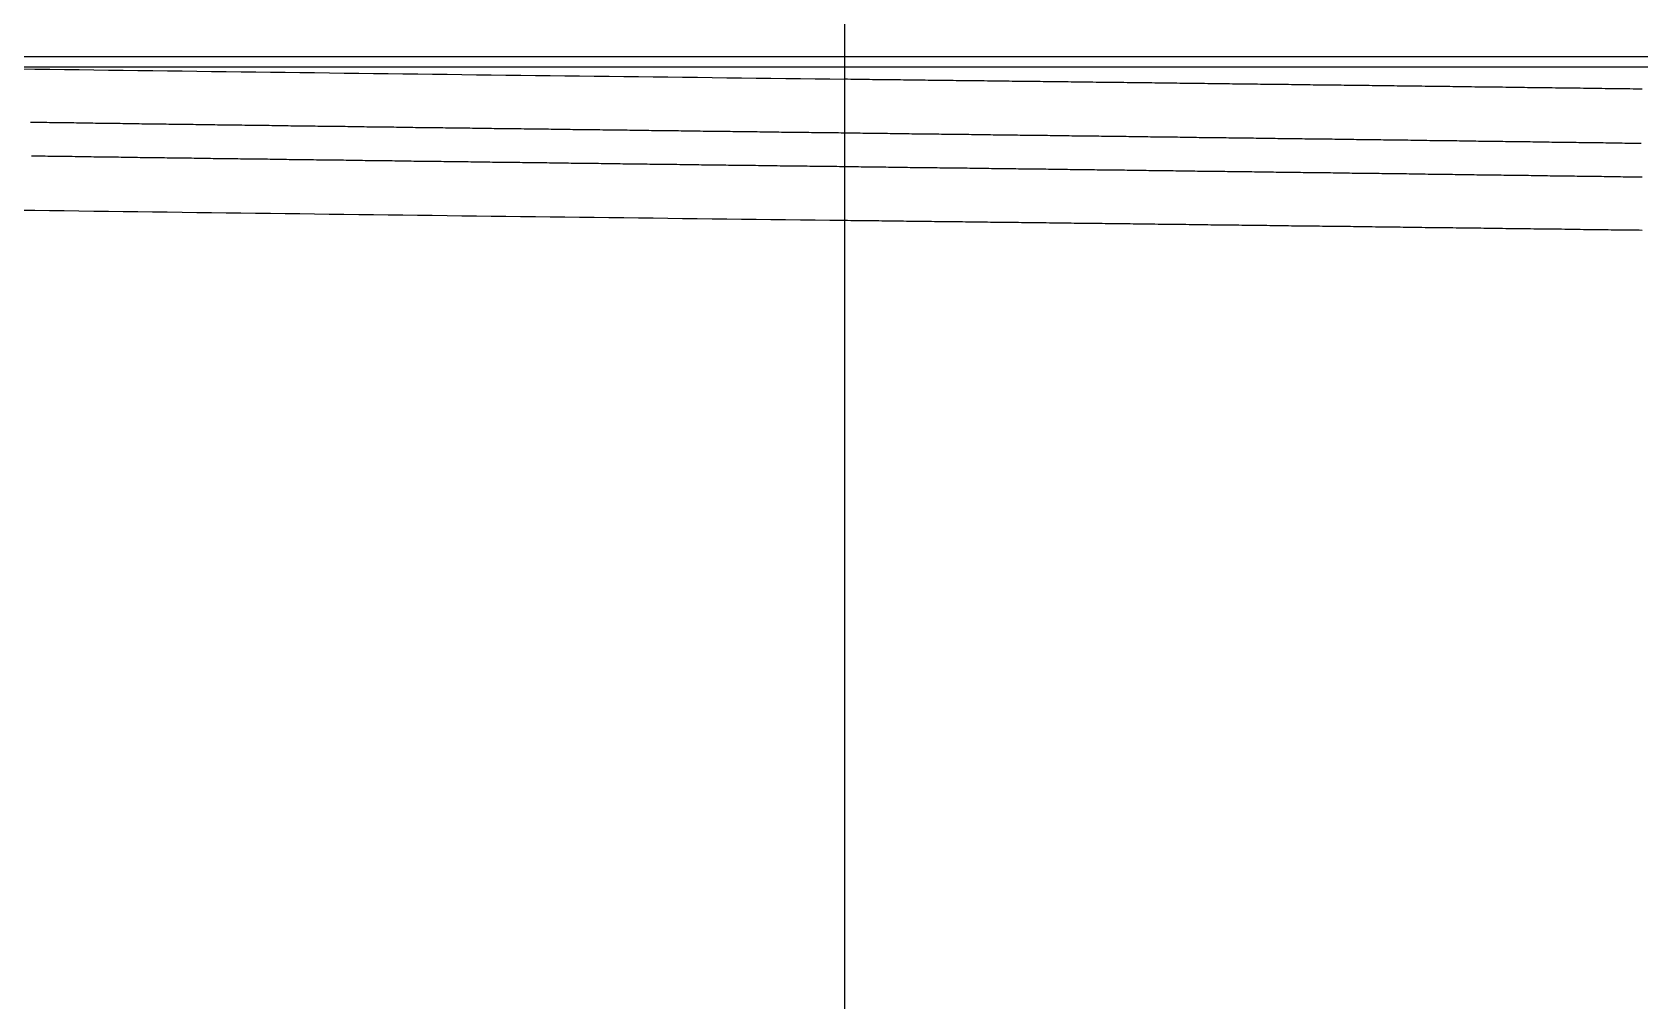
# Model space of a CAD drawing. Header units: millimetres. Extents: x 0 to 3800, y -67 to 2530.
# Drawn here: x 2333.95 to 2351.47, y 1504.93 to 1515.49 of the extents above; entities that cross this region are included whole.
import ezdxf
from ezdxf.lldxf.tags import DXFTag

# ---------------------------------------------------------------- set-up
doc = ezdxf.new("R2010")
doc.units = ezdxf.units.MM
doc.layers.add('내부선 및 부속', color=4, linetype='Continuous')
doc.layers.add('중심선', color=1, linetype='DASHED')
tags = doc.linetypes.add('DASHDOT', pattern=[70, 31, -13, 13, -13]).pattern_tags.tags
tags[10:11] = [DXFTag(74, 4), DXFTag(75, 0), DXFTag(340, '0'), DXFTag(46, 0.0), DXFTag(50, 0.0), DXFTag(44, 0.0), DXFTag(45, 0.0)]
tags[8:9] = [DXFTag(74, 4), DXFTag(75, 0), DXFTag(340, '0'), DXFTag(46, 0.0), DXFTag(50, 0.0), DXFTag(44, 0.0), DXFTag(45, 0.0)]
tags[6:7] = [DXFTag(74, 4), DXFTag(75, 0), DXFTag(340, '0'), DXFTag(46, 0.0), DXFTag(50, 0.0), DXFTag(44, 0.0), DXFTag(45, 0.0)]
tags[4:5] = [DXFTag(74, 4), DXFTag(75, 0), DXFTag(340, '0'), DXFTag(46, 0.0), DXFTag(50, 0.0), DXFTag(44, 0.0), DXFTag(45, 0.0)]
tags = doc.linetypes.add('DASHED', pattern=[25.72, 12.86, -12.86]).pattern_tags.tags
tags[6:7] = [DXFTag(74, 4), DXFTag(75, 0), DXFTag(340, '0'), DXFTag(46, 0.0), DXFTag(50, 0.0), DXFTag(44, 0.0), DXFTag(45, 0.0)]
tags[4:5] = [DXFTag(74, 4), DXFTag(75, 0), DXFTag(340, '0'), DXFTag(46, 0.0), DXFTag(50, 0.0), DXFTag(44, 0.0), DXFTag(45, 0.0)]

msp = doc.modelspace()

# ---------------------------------------------------------------- linework, layer by layer
at = {"layer": '내부선 및 부속', "linetype": 'Continuous'}
for p, q in [((2363.939, 1515.226), (2321.663, 1515.226)), ((2363.7, 1515.112), (2321.902, 1515.112))]:
    msp.add_line(p, q, dxfattribs=at)
at = {"layer": '내부선 및 부속', "linetype": 'Continuous', "flags": 128}
for points in [[(2342.801, 1514.983), (2342.835, 1514.983), (2342.869, 1514.982), (2342.903, 1514.982), (2342.936, 1514.981), (2342.97, 1514.981), (2343.004, 1514.981), (2343.038, 1514.98), (2343.072, 1514.98), (2343.105, 1514.979), (2343.139, 1514.979), (2343.173, 1514.979), (2343.207, 1514.978), (2343.241, 1514.978), (2343.275, 1514.977), (2343.308, 1514.977), (2343.342, 1514.977), (2343.376, 1514.976), (2343.41, 1514.976), (2343.444, 1514.975), (2343.478, 1514.975), (2343.511, 1514.975), (2343.545, 1514.974), (2343.579, 1514.974), (2343.613, 1514.973), (2343.647, 1514.973), (2343.68, 1514.973), (2343.714, 1514.972), (2343.748, 1514.972), (2343.782, 1514.971), (2343.816, 1514.971), (2343.85, 1514.97), (2343.883, 1514.97), (2343.917, 1514.97), (2343.951, 1514.969), (2343.985, 1514.969), (2344.019, 1514.968), (2344.052, 1514.968), (2344.086, 1514.968), (2344.12, 1514.967), (2344.154, 1514.967), (2344.188, 1514.966), (2344.222, 1514.966), (2344.255, 1514.966), (2344.289, 1514.965), (2344.323, 1514.965), (2344.357, 1514.964), (2344.391, 1514.964), (2344.425, 1514.964), (2344.458, 1514.963), (2344.492, 1514.963), (2344.526, 1514.962), (2344.56, 1514.962), (2344.594, 1514.962), (2344.627, 1514.961), (2344.661, 1514.961), (2344.695, 1514.96), (2344.729, 1514.96), (2344.763, 1514.96), (2344.797, 1514.959), (2344.83, 1514.959), (2344.864, 1514.958), (2344.898, 1514.958), (2344.932, 1514.958), (2344.966, 1514.957), (2344.999, 1514.957), (2345.033, 1514.956), (2345.067, 1514.956), (2345.101, 1514.956), (2345.135, 1514.955), (2345.169, 1514.955), (2345.202, 1514.954), (2345.236, 1514.954), (2345.27, 1514.953), (2345.304, 1514.953), (2345.338, 1514.953), (2345.372, 1514.952), (2345.405, 1514.952), (2345.439, 1514.951), (2345.473, 1514.951), (2345.507, 1514.951), (2345.541, 1514.95), (2345.574, 1514.95), (2345.608, 1514.949), (2345.642, 1514.949), (2345.676, 1514.949), (2345.71, 1514.948), (2345.744, 1514.948), (2345.777, 1514.947), (2345.811, 1514.947), (2345.845, 1514.947), (2345.879, 1514.946), (2345.913, 1514.946), (2345.947, 1514.945), (2345.98, 1514.945), (2346.014, 1514.945), (2346.048, 1514.944), (2346.082, 1514.944), (2346.116, 1514.943), (2346.149, 1514.943), (2346.183, 1514.942), (2346.183, 1514.942), (2346.217, 1514.942), (2346.251, 1514.942), (2346.285, 1514.941), (2346.319, 1514.941), (2346.352, 1514.94), (2346.386, 1514.94), (2346.42, 1514.94), (2346.454, 1514.939), (2346.488, 1514.939), (2346.521, 1514.938), (2346.555, 1514.938), (2346.589, 1514.938), (2346.623, 1514.937), (2346.657, 1514.937), (2346.691, 1514.936), (2346.724, 1514.936), (2346.758, 1514.935), (2346.792, 1514.935), (2346.826, 1514.935), (2346.86, 1514.934), (2346.894, 1514.934), (2346.927, 1514.933), (2346.961, 1514.933), (2346.995, 1514.933), (2347.029, 1514.932), (2347.063, 1514.932), (2347.096, 1514.931), (2347.13, 1514.931), (2347.164, 1514.931), (2347.198, 1514.93), (2347.232, 1514.93), (2347.266, 1514.929), (2347.299, 1514.929), (2347.333, 1514.928), (2347.367, 1514.928), (2347.401, 1514.928), (2347.435, 1514.927), (2347.468, 1514.927), (2347.502, 1514.926), (2347.536, 1514.926), (2347.57, 1514.926), (2347.604, 1514.925), (2347.638, 1514.925), (2347.671, 1514.924), (2347.705, 1514.924), (2347.739, 1514.923), (2347.773, 1514.923), (2347.807, 1514.923), (2347.841, 1514.922), (2347.874, 1514.922), (2347.908, 1514.921), (2347.942, 1514.921), (2347.976, 1514.921), (2348.01, 1514.92), (2348.043, 1514.92), (2348.077, 1514.919), (2348.111, 1514.919), (2348.145, 1514.918), (2348.179, 1514.918), (2348.213, 1514.918), (2348.246, 1514.917), (2348.28, 1514.917), (2348.314, 1514.916), (2348.348, 1514.916), (2348.382, 1514.916), (2348.416, 1514.915), (2348.449, 1514.915), (2348.483, 1514.914), (2348.517, 1514.914), (2348.551, 1514.913), (2348.585, 1514.913), (2348.618, 1514.913), (2348.652, 1514.912), (2348.686, 1514.912), (2348.72, 1514.911), (2348.754, 1514.911), (2348.788, 1514.911), (2348.821, 1514.91), (2348.855, 1514.91), (2348.889, 1514.909), (2348.923, 1514.909), (2348.957, 1514.908), (2348.99, 1514.908), (2349.024, 1514.908), (2349.058, 1514.907), (2349.092, 1514.907), (2349.126, 1514.906), (2349.16, 1514.906), (2349.193, 1514.905), (2349.227, 1514.905), (2349.261, 1514.905), (2349.295, 1514.904), (2349.329, 1514.904), (2349.363, 1514.903), (2349.396, 1514.903), (2349.43, 1514.902), (2349.464, 1514.902), (2349.498, 1514.902), (2349.532, 1514.901), (2349.565, 1514.901), (2349.565, 1514.901), (2349.599, 1514.9), (2349.633, 1514.9), (2349.667, 1514.899), (2349.701, 1514.899), (2349.735, 1514.899), (2349.768, 1514.898), (2349.802, 1514.898), (2349.836, 1514.897), (2349.87, 1514.897), (2349.904, 1514.896), (2349.937, 1514.896), (2349.971, 1514.896), (2350.005, 1514.895), (2350.039, 1514.895), (2350.073, 1514.894), (2350.107, 1514.894), (2350.14, 1514.893), (2350.174, 1514.893), (2350.208, 1514.893), (2350.242, 1514.892), (2350.276, 1514.892), (2350.31, 1514.891), (2350.343, 1514.891), (2350.377, 1514.89), (2350.411, 1514.89), (2350.445, 1514.89), (2350.479, 1514.889), (2350.512, 1514.889), (2350.546, 1514.888), (2350.58, 1514.888), (2350.614, 1514.887), (2350.648, 1514.887), (2350.682, 1514.886), (2350.715, 1514.886), (2350.749, 1514.886), (2350.783, 1514.885), (2350.817, 1514.885), (2350.851, 1514.884), (2350.884, 1514.884), (2350.918, 1514.883), (2350.952, 1514.883), (2350.986, 1514.883), (2351.02, 1514.882), (2351.054, 1514.882), (2351.087, 1514.881), (2351.121, 1514.881), (2351.155, 1514.88), (2351.189, 1514.88), (2351.223, 1514.879), (2351.257, 1514.879), (2351.29, 1514.879), (2351.324, 1514.878), (2351.358, 1514.878), (2351.392, 1514.877), (2351.426, 1514.877), (2351.459, 1514.876), (2351.493, 1514.876)], [(2333.932, 1514.513), (2333.962, 1514.513), (2333.991, 1514.513), (2334.021, 1514.512), (2334.05, 1514.512), (2334.08, 1514.511), (2334.109, 1514.511), (2334.139, 1514.51), (2334.168, 1514.51), (2334.198, 1514.51), (2334.227, 1514.509), (2334.257, 1514.509), (2334.287, 1514.508), (2334.316, 1514.508), (2334.346, 1514.508), (2334.375, 1514.507), (2334.405, 1514.507), (2334.434, 1514.506), (2334.464, 1514.506), (2334.493, 1514.505), (2334.523, 1514.505), (2334.552, 1514.505), (2334.582, 1514.504), (2334.611, 1514.504), (2334.641, 1514.503), (2334.671, 1514.503), (2334.7, 1514.503), (2334.73, 1514.502), (2334.759, 1514.502), (2334.789, 1514.501), (2334.818, 1514.501), (2334.848, 1514.5), (2334.877, 1514.5), (2334.907, 1514.5), (2334.936, 1514.499), (2334.966, 1514.499), (2334.996, 1514.498), (2335.025, 1514.498), (2335.055, 1514.498), (2335.084, 1514.497), (2335.114, 1514.497), (2335.143, 1514.496), (2335.173, 1514.496), (2335.202, 1514.496), (2335.232, 1514.495), (2335.261, 1514.495), (2335.261, 1514.495), (2335.291, 1514.494), (2335.321, 1514.494), (2335.35, 1514.494), (2335.38, 1514.493), (2335.409, 1514.493), (2335.439, 1514.492), (2335.468, 1514.492), (2335.498, 1514.492), (2335.527, 1514.491), (2335.557, 1514.491), (2335.586, 1514.49), (2335.616, 1514.49), (2335.646, 1514.49), (2335.675, 1514.489), (2335.705, 1514.489), (2335.734, 1514.488), (2335.764, 1514.488), (2335.793, 1514.488), (2335.823, 1514.487), (2335.852, 1514.487), (2335.882, 1514.486), (2335.911, 1514.486), (2335.941, 1514.486), (2335.97, 1514.485), (2336, 1514.485), (2336.03, 1514.484), (2336.059, 1514.484), (2336.089, 1514.484), (2336.118, 1514.483), (2336.148, 1514.483), (2336.177, 1514.482), (2336.207, 1514.482), (2336.236, 1514.482), (2336.266, 1514.481), (2336.295, 1514.481), (2336.325, 1514.48), (2336.355, 1514.48), (2336.384, 1514.48), (2336.414, 1514.479), (2336.443, 1514.479), (2336.473, 1514.478), (2336.502, 1514.478), (2336.532, 1514.478), (2336.561, 1514.477), (2336.591, 1514.477), (2336.62, 1514.476), (2336.65, 1514.476), (2336.68, 1514.476), (2336.709, 1514.475), (2336.739, 1514.475), (2336.768, 1514.474), (2336.798, 1514.474), (2336.827, 1514.474), (2336.857, 1514.473), (2336.886, 1514.473), (2336.916, 1514.472), (2336.945, 1514.472), (2336.975, 1514.472), (2337.005, 1514.471), (2337.034, 1514.471), (2337.064, 1514.47), (2337.093, 1514.47), (2337.123, 1514.47), (2337.152, 1514.469), (2337.182, 1514.469), (2337.211, 1514.469), (2337.241, 1514.468), (2337.27, 1514.468), (2337.3, 1514.467), (2337.33, 1514.467), (2337.359, 1514.467), (2337.389, 1514.466), (2337.418, 1514.466), (2337.448, 1514.465), (2337.477, 1514.465), (2337.507, 1514.465), (2337.536, 1514.464), (2337.566, 1514.464), (2337.595, 1514.463), (2337.625, 1514.463), (2337.654, 1514.463), (2337.684, 1514.462), (2337.714, 1514.462), (2337.743, 1514.462), (2337.773, 1514.461), (2337.802, 1514.461), (2337.832, 1514.46), (2337.861, 1514.46), (2337.891, 1514.46), (2337.92, 1514.459), (2337.95, 1514.459), (2337.979, 1514.458), (2338.009, 1514.458), (2338.039, 1514.458), (2338.068, 1514.457), (2338.098, 1514.457), (2338.127, 1514.456), (2338.157, 1514.456), (2338.186, 1514.456), (2338.216, 1514.455), (2338.216, 1514.455), (2338.245, 1514.455), (2338.275, 1514.455), (2338.304, 1514.454), (2338.334, 1514.454), (2338.364, 1514.453), (2338.393, 1514.453), (2338.423, 1514.453), (2338.452, 1514.452), (2338.482, 1514.452), (2338.511, 1514.451), (2338.541, 1514.451), (2338.57, 1514.451), (2338.6, 1514.45), (2338.629, 1514.45), (2338.659, 1514.45), (2338.689, 1514.449), (2338.718, 1514.449), (2338.748, 1514.448), (2338.777, 1514.448), (2338.807, 1514.448), (2338.836, 1514.447), (2338.866, 1514.447), (2338.895, 1514.447), (2338.925, 1514.446), (2338.954, 1514.446), (2338.984, 1514.445), (2339.014, 1514.445), (2339.043, 1514.445), (2339.073, 1514.444), (2339.102, 1514.444), (2339.132, 1514.443), (2339.161, 1514.443), (2339.191, 1514.443), (2339.22, 1514.442), (2339.25, 1514.442), (2339.279, 1514.442), (2339.309, 1514.441), (2339.338, 1514.441), (2339.368, 1514.44), (2339.398, 1514.44), (2339.427, 1514.44), (2339.457, 1514.439), (2339.486, 1514.439), (2339.516, 1514.439), (2339.545, 1514.438), (2339.575, 1514.438), (2339.604, 1514.437), (2339.634, 1514.437), (2339.663, 1514.437), (2339.693, 1514.436), (2339.723, 1514.436), (2339.752, 1514.435), (2339.782, 1514.435), (2339.811, 1514.435), (2339.841, 1514.434), (2339.87, 1514.434), (2339.9, 1514.434), (2339.929, 1514.433), (2339.959, 1514.433), (2339.988, 1514.432), (2340.018, 1514.432), (2340.048, 1514.432), (2340.077, 1514.431), (2340.107, 1514.431), (2340.136, 1514.431), (2340.166, 1514.43), (2340.195, 1514.43), (2340.225, 1514.429), (2340.254, 1514.429), (2340.284, 1514.429), (2340.313, 1514.428), (2340.343, 1514.428), (2340.373, 1514.428), (2340.402, 1514.427), (2340.432, 1514.427), (2340.461, 1514.426), (2340.491, 1514.426), (2340.52, 1514.426), (2340.55, 1514.425), (2340.579, 1514.425), (2340.609, 1514.425), (2340.638, 1514.424), (2340.668, 1514.424), (2340.698, 1514.423), (2340.727, 1514.423), (2340.757, 1514.423), (2340.786, 1514.422), (2340.816, 1514.422), (2340.845, 1514.422), (2340.875, 1514.421), (2340.904, 1514.421), (2340.934, 1514.42), (2340.963, 1514.42), (2340.993, 1514.42), (2341.022, 1514.419), (2341.052, 1514.419), (2341.082, 1514.419), (2341.111, 1514.418), (2341.141, 1514.418), (2341.17, 1514.417), (2341.17, 1514.417), (2341.2, 1514.417), (2341.229, 1514.417), (2341.259, 1514.416), (2341.288, 1514.416), (2341.318, 1514.416), (2341.347, 1514.415), (2341.377, 1514.415), (2341.407, 1514.414), (2341.436, 1514.414), (2341.466, 1514.414), (2341.495, 1514.413), (2341.525, 1514.413), (2341.554, 1514.413), (2341.584, 1514.412), (2341.613, 1514.412), (2341.643, 1514.411), (2341.672, 1514.411), (2341.702, 1514.411), (2341.732, 1514.41), (2341.761, 1514.41), (2341.791, 1514.41), (2341.82, 1514.409), (2341.85, 1514.409), (2341.879, 1514.408), (2341.909, 1514.408), (2341.938, 1514.408), (2341.968, 1514.407), (2341.997, 1514.407), (2342.027, 1514.407), (2342.057, 1514.406), (2342.086, 1514.406), (2342.116, 1514.405), (2342.145, 1514.405), (2342.175, 1514.405), (2342.204, 1514.404), (2342.234, 1514.404), (2342.263, 1514.404), (2342.293, 1514.403), (2342.322, 1514.403), (2342.352, 1514.402), (2342.382, 1514.402), (2342.411, 1514.402), (2342.441, 1514.401), (2342.47, 1514.401), (2342.5, 1514.401), (2342.529, 1514.4), (2342.559, 1514.4), (2342.588, 1514.399), (2342.618, 1514.399), (2342.647, 1514.399), (2342.677, 1514.398), (2342.706, 1514.398), (2342.736, 1514.398), (2342.766, 1514.397), (2342.795, 1514.397), (2342.825, 1514.396), (2342.854, 1514.396), (2342.884, 1514.396), (2342.913, 1514.395), (2342.943, 1514.395), (2342.972, 1514.395), (2343.002, 1514.394), (2343.031, 1514.394), (2343.061, 1514.393), (2343.091, 1514.393), (2343.12, 1514.393), (2343.15, 1514.392), (2343.179, 1514.392), (2343.209, 1514.392), (2343.238, 1514.391), (2343.268, 1514.391), (2343.297, 1514.39), (2343.327, 1514.39), (2343.356, 1514.39), (2343.386, 1514.389), (2343.416, 1514.389), (2343.445, 1514.389), (2343.475, 1514.388), (2343.504, 1514.388), (2343.534, 1514.387), (2343.563, 1514.387), (2343.593, 1514.387), (2343.622, 1514.386), (2343.652, 1514.386), (2343.681, 1514.386), (2343.711, 1514.385), (2343.741, 1514.385), (2343.77, 1514.384), (2343.8, 1514.384), (2343.829, 1514.384), (2343.859, 1514.383), (2343.888, 1514.383), (2343.918, 1514.383), (2343.947, 1514.382), (2343.977, 1514.382), (2344.006, 1514.381), (2344.036, 1514.381), (2344.066, 1514.381), (2344.095, 1514.38), (2344.125, 1514.38), (2344.125, 1514.38), (2344.154, 1514.38), (2344.184, 1514.379), (2344.213, 1514.379), (2344.243, 1514.378), (2344.272, 1514.378), (2344.302, 1514.378), (2344.331, 1514.377), (2344.361, 1514.377), (2344.39, 1514.377), (2344.42, 1514.376), (2344.45, 1514.376), (2344.479, 1514.375), (2344.509, 1514.375), (2344.538, 1514.375), (2344.568, 1514.374), (2344.597, 1514.374), (2344.627, 1514.374), (2344.656, 1514.373), (2344.686, 1514.373), (2344.715, 1514.372), (2344.745, 1514.372), (2344.775, 1514.372), (2344.804, 1514.371), (2344.834, 1514.371), (2344.863, 1514.371), (2344.893, 1514.37), (2344.922, 1514.37), (2344.952, 1514.369), (2344.981, 1514.369), (2345.011, 1514.369), (2345.04, 1514.368), (2345.07, 1514.368), (2345.1, 1514.368), (2345.129, 1514.367), (2345.159, 1514.367), (2345.188, 1514.366), (2345.218, 1514.366), (2345.247, 1514.366), (2345.277, 1514.365), (2345.306, 1514.365), (2345.336, 1514.365), (2345.365, 1514.364), (2345.395, 1514.364), (2345.425, 1514.363), (2345.454, 1514.363), (2345.484, 1514.363), (2345.513, 1514.362), (2345.543, 1514.362), (2345.572, 1514.362), (2345.602, 1514.361), (2345.631, 1514.361), (2345.661, 1514.36), (2345.69, 1514.36), (2345.72, 1514.36), (2345.75, 1514.359), (2345.779, 1514.359), (2345.809, 1514.359), (2345.838, 1514.358), (2345.868, 1514.358), (2345.897, 1514.357), (2345.927, 1514.357), (2345.956, 1514.357), (2345.986, 1514.356), (2346.015, 1514.356), (2346.045, 1514.355), (2346.074, 1514.355), (2346.104, 1514.355), (2346.134, 1514.354), (2346.163, 1514.354), (2346.193, 1514.354), (2346.222, 1514.353), (2346.252, 1514.353), (2346.281, 1514.352), (2346.311, 1514.352), (2346.34, 1514.352), (2346.37, 1514.351), (2346.399, 1514.351), (2346.429, 1514.351), (2346.459, 1514.35), (2346.488, 1514.35), (2346.518, 1514.349), (2346.547, 1514.349), (2346.577, 1514.349), (2346.606, 1514.348), (2346.636, 1514.348), (2346.665, 1514.347), (2346.695, 1514.347), (2346.724, 1514.347), (2346.754, 1514.346), (2346.784, 1514.346), (2346.813, 1514.346), (2346.843, 1514.345), (2346.872, 1514.345), (2346.902, 1514.344), (2346.931, 1514.344), (2346.961, 1514.344), (2346.99, 1514.343), (2347.02, 1514.343), (2347.049, 1514.343), (2347.079, 1514.342), (2347.079, 1514.342), (2347.109, 1514.342), (2347.138, 1514.341), (2347.168, 1514.341), (2347.197, 1514.341), (2347.227, 1514.34), (2347.256, 1514.34), (2347.286, 1514.339), (2347.315, 1514.339), (2347.345, 1514.339), (2347.374, 1514.338), (2347.404, 1514.338), (2347.434, 1514.338), (2347.463, 1514.337), (2347.493, 1514.337), (2347.522, 1514.336), (2347.552, 1514.336), (2347.581, 1514.336), (2347.611, 1514.335), (2347.64, 1514.335), (2347.67, 1514.334), (2347.699, 1514.334), (2347.729, 1514.334), (2347.758, 1514.333), (2347.788, 1514.333), (2347.818, 1514.332), (2347.847, 1514.332), (2347.877, 1514.332), (2347.906, 1514.331), (2347.936, 1514.331), (2347.965, 1514.331), (2347.995, 1514.33), (2348.024, 1514.33), (2348.054, 1514.329), (2348.083, 1514.329), (2348.113, 1514.329), (2348.143, 1514.328), (2348.172, 1514.328), (2348.202, 1514.327), (2348.231, 1514.327), (2348.261, 1514.327), (2348.29, 1514.326), (2348.32, 1514.326), (2348.349, 1514.326), (2348.379, 1514.325), (2348.408, 1514.325), (2348.438, 1514.324), (2348.468, 1514.324), (2348.497, 1514.324), (2348.527, 1514.323), (2348.556, 1514.323), (2348.586, 1514.322), (2348.615, 1514.322), (2348.645, 1514.322), (2348.674, 1514.321), (2348.704, 1514.321), (2348.733, 1514.32), (2348.763, 1514.32), (2348.793, 1514.32), (2348.822, 1514.319), (2348.852, 1514.319), (2348.881, 1514.318), (2348.911, 1514.318), (2348.94, 1514.318), (2348.97, 1514.317), (2348.999, 1514.317), (2349.029, 1514.316), (2349.058, 1514.316), (2349.088, 1514.316), (2349.117, 1514.315), (2349.147, 1514.315), (2349.177, 1514.314), (2349.206, 1514.314), (2349.236, 1514.314), (2349.265, 1514.313), (2349.295, 1514.313), (2349.324, 1514.313), (2349.354, 1514.312), (2349.383, 1514.312), (2349.413, 1514.311), (2349.442, 1514.311), (2349.472, 1514.311), (2349.502, 1514.31), (2349.531, 1514.31), (2349.561, 1514.309), (2349.59, 1514.309), (2349.62, 1514.309), (2349.649, 1514.308), (2349.679, 1514.308), (2349.708, 1514.307), (2349.738, 1514.307), (2349.767, 1514.307), (2349.797, 1514.306), (2349.827, 1514.306), (2349.856, 1514.305), (2349.886, 1514.305), (2349.915, 1514.305), (2349.945, 1514.304), (2349.974, 1514.304), (2350.004, 1514.303), (2350.033, 1514.303), (2350.033, 1514.303), (2350.063, 1514.302), (2350.092, 1514.302), (2350.122, 1514.302), (2350.152, 1514.301), (2350.181, 1514.301), (2350.211, 1514.3), (2350.24, 1514.3), (2350.27, 1514.3), (2350.299, 1514.299), (2350.329, 1514.299), (2350.358, 1514.298), (2350.388, 1514.298), (2350.417, 1514.298), (2350.447, 1514.297), (2350.477, 1514.297), (2350.506, 1514.296), (2350.536, 1514.296), (2350.565, 1514.296), (2350.595, 1514.295), (2350.624, 1514.295), (2350.654, 1514.294), (2350.683, 1514.294), (2350.713, 1514.294), (2350.742, 1514.293), (2350.772, 1514.293), (2350.801, 1514.292), (2350.831, 1514.292), (2350.861, 1514.292), (2350.89, 1514.291), (2350.92, 1514.291), (2350.949, 1514.29), (2350.979, 1514.29), (2351.008, 1514.289), (2351.038, 1514.289), (2351.067, 1514.289), (2351.097, 1514.288), (2351.126, 1514.288), (2351.156, 1514.287), (2351.186, 1514.287), (2351.215, 1514.287), (2351.245, 1514.286), (2351.274, 1514.286), (2351.304, 1514.285), (2351.333, 1514.285), (2351.363, 1514.284), (2351.392, 1514.284), (2351.422, 1514.284), (2351.451, 1514.283), (2351.481, 1514.283)], [(2333.944, 1514.146), (2333.973, 1514.146), (2334.003, 1514.145), (2334.033, 1514.145), (2334.062, 1514.144), (2334.092, 1514.144), (2334.121, 1514.143), (2334.151, 1514.143), (2334.18, 1514.143), (2334.21, 1514.142), (2334.239, 1514.142), (2334.269, 1514.141), (2334.298, 1514.141), (2334.328, 1514.14), (2334.357, 1514.14), (2334.387, 1514.14), (2334.417, 1514.139), (2334.446, 1514.139), (2334.476, 1514.138), (2334.505, 1514.138), (2334.535, 1514.138), (2334.564, 1514.137), (2334.594, 1514.137), (2334.623, 1514.136), (2334.653, 1514.136), (2334.682, 1514.136), (2334.712, 1514.135), (2334.742, 1514.135), (2334.771, 1514.134), (2334.801, 1514.134), (2334.83, 1514.133), (2334.86, 1514.133), (2334.889, 1514.133), (2334.919, 1514.132), (2334.948, 1514.132), (2334.978, 1514.131), (2335.007, 1514.131), (2335.037, 1514.131), (2335.067, 1514.13), (2335.096, 1514.13), (2335.126, 1514.129), (2335.155, 1514.129), (2335.185, 1514.129), (2335.214, 1514.128), (2335.244, 1514.128), (2335.244, 1514.128), (2335.273, 1514.127), (2335.303, 1514.127), (2335.332, 1514.127), (2335.362, 1514.126), (2335.392, 1514.126), (2335.421, 1514.125), (2335.451, 1514.125), (2335.48, 1514.125), (2335.51, 1514.124), (2335.539, 1514.124), (2335.569, 1514.123), (2335.598, 1514.123), (2335.628, 1514.122), (2335.657, 1514.122), (2335.687, 1514.122), (2335.716, 1514.121), (2335.746, 1514.121), (2335.776, 1514.12), (2335.805, 1514.12), (2335.835, 1514.12), (2335.864, 1514.119), (2335.894, 1514.119), (2335.923, 1514.118), (2335.953, 1514.118), (2335.982, 1514.118), (2336.012, 1514.117), (2336.041, 1514.117), (2336.071, 1514.116), (2336.101, 1514.116), (2336.13, 1514.116), (2336.16, 1514.115), (2336.189, 1514.115), (2336.219, 1514.114), (2336.248, 1514.114), (2336.278, 1514.114), (2336.307, 1514.113), (2336.337, 1514.113), (2336.366, 1514.113), (2336.396, 1514.112), (2336.426, 1514.112), (2336.455, 1514.111), (2336.485, 1514.111), (2336.514, 1514.111), (2336.544, 1514.11), (2336.573, 1514.11), (2336.603, 1514.109), (2336.632, 1514.109), (2336.662, 1514.109), (2336.691, 1514.108), (2336.721, 1514.108), (2336.751, 1514.107), (2336.78, 1514.107), (2336.81, 1514.107), (2336.839, 1514.106), (2336.869, 1514.106), (2336.898, 1514.105), (2336.928, 1514.105), (2336.957, 1514.105), (2336.987, 1514.104), (2337.016, 1514.104), (2337.046, 1514.103), (2337.075, 1514.103), (2337.105, 1514.103), (2337.135, 1514.102), (2337.164, 1514.102), (2337.194, 1514.101), (2337.223, 1514.101), (2337.253, 1514.101), (2337.282, 1514.1), (2337.312, 1514.1), (2337.341, 1514.1), (2337.371, 1514.099), (2337.4, 1514.099), (2337.43, 1514.098), (2337.46, 1514.098), (2337.489, 1514.098), (2337.519, 1514.097), (2337.548, 1514.097), (2337.578, 1514.096), (2337.607, 1514.096), (2337.637, 1514.096), (2337.666, 1514.095), (2337.696, 1514.095), (2337.725, 1514.094), (2337.755, 1514.094), (2337.785, 1514.094), (2337.814, 1514.093), (2337.844, 1514.093), (2337.873, 1514.093), (2337.903, 1514.092), (2337.932, 1514.092), (2337.962, 1514.091), (2337.991, 1514.091), (2338.021, 1514.091), (2338.05, 1514.09), (2338.08, 1514.09), (2338.11, 1514.089), (2338.139, 1514.089), (2338.169, 1514.089), (2338.198, 1514.088), (2338.198, 1514.088), (2338.228, 1514.088), (2338.257, 1514.088), (2338.287, 1514.087), (2338.316, 1514.087), (2338.346, 1514.086), (2338.375, 1514.086), (2338.405, 1514.086), (2338.435, 1514.085), (2338.464, 1514.085), (2338.494, 1514.084), (2338.523, 1514.084), (2338.553, 1514.084), (2338.582, 1514.083), (2338.612, 1514.083), (2338.641, 1514.083), (2338.671, 1514.082), (2338.7, 1514.082), (2338.73, 1514.081), (2338.759, 1514.081), (2338.789, 1514.081), (2338.819, 1514.08), (2338.848, 1514.08), (2338.878, 1514.079), (2338.907, 1514.079), (2338.937, 1514.079), (2338.966, 1514.078), (2338.996, 1514.078), (2339.025, 1514.078), (2339.055, 1514.077), (2339.084, 1514.077), (2339.114, 1514.076), (2339.144, 1514.076), (2339.173, 1514.076), (2339.203, 1514.075), (2339.232, 1514.075), (2339.262, 1514.075), (2339.291, 1514.074), (2339.321, 1514.074), (2339.35, 1514.073), (2339.38, 1514.073), (2339.409, 1514.073), (2339.439, 1514.072), (2339.469, 1514.072), (2339.498, 1514.071), (2339.528, 1514.071), (2339.557, 1514.071), (2339.587, 1514.07), (2339.616, 1514.07), (2339.646, 1514.07), (2339.675, 1514.069), (2339.705, 1514.069), (2339.734, 1514.068), (2339.764, 1514.068), (2339.794, 1514.068), (2339.823, 1514.067), (2339.853, 1514.067), (2339.882, 1514.067), (2339.912, 1514.066), (2339.941, 1514.066), (2339.971, 1514.065), (2340, 1514.065), (2340.03, 1514.065), (2340.059, 1514.064), (2340.089, 1514.064), (2340.119, 1514.064), (2340.148, 1514.063), (2340.178, 1514.063), (2340.207, 1514.062), (2340.237, 1514.062), (2340.266, 1514.062), (2340.296, 1514.061), (2340.325, 1514.061), (2340.355, 1514.061), (2340.384, 1514.06), (2340.414, 1514.06), (2340.443, 1514.059), (2340.473, 1514.059), (2340.503, 1514.059), (2340.532, 1514.058), (2340.562, 1514.058), (2340.591, 1514.058), (2340.621, 1514.057), (2340.65, 1514.057), (2340.68, 1514.056), (2340.709, 1514.056), (2340.739, 1514.056), (2340.768, 1514.055), (2340.798, 1514.055), (2340.828, 1514.054), (2340.857, 1514.054), (2340.887, 1514.054), (2340.916, 1514.053), (2340.946, 1514.053), (2340.975, 1514.053), (2341.005, 1514.052), (2341.034, 1514.052), (2341.064, 1514.051), (2341.093, 1514.051), (2341.123, 1514.051), (2341.153, 1514.05), (2341.153, 1514.05), (2341.182, 1514.05), (2341.212, 1514.05), (2341.241, 1514.049), (2341.271, 1514.049), (2341.3, 1514.048), (2341.33, 1514.048), (2341.359, 1514.048), (2341.389, 1514.047), (2341.418, 1514.047), (2341.448, 1514.047), (2341.478, 1514.046), (2341.507, 1514.046), (2341.537, 1514.045), (2341.566, 1514.045), (2341.596, 1514.045), (2341.625, 1514.044), (2341.655, 1514.044), (2341.684, 1514.044), (2341.714, 1514.043), (2341.743, 1514.043), (2341.773, 1514.042), (2341.803, 1514.042), (2341.832, 1514.042), (2341.862, 1514.041), (2341.891, 1514.041), (2341.921, 1514.041), (2341.95, 1514.04), (2341.98, 1514.04), (2342.009, 1514.039), (2342.039, 1514.039), (2342.068, 1514.039), (2342.098, 1514.038), (2342.127, 1514.038), (2342.157, 1514.038), (2342.187, 1514.037), (2342.216, 1514.037), (2342.246, 1514.036), (2342.275, 1514.036), (2342.305, 1514.036), (2342.334, 1514.035), (2342.364, 1514.035), (2342.393, 1514.035), (2342.423, 1514.034), (2342.452, 1514.034), (2342.482, 1514.034), (2342.512, 1514.033), (2342.541, 1514.033), (2342.571, 1514.032), (2342.6, 1514.032), (2342.63, 1514.032), (2342.659, 1514.031), (2342.689, 1514.031), (2342.718, 1514.031), (2342.748, 1514.03), (2342.777, 1514.03), (2342.807, 1514.029), (2342.837, 1514.029), (2342.866, 1514.029), (2342.896, 1514.028), (2342.925, 1514.028), (2342.955, 1514.028), (2342.984, 1514.027), (2343.014, 1514.027), (2343.043, 1514.026), (2343.073, 1514.026), (2343.102, 1514.026), (2343.132, 1514.025), (2343.162, 1514.025), (2343.191, 1514.025), (2343.221, 1514.024), (2343.25, 1514.024), (2343.28, 1514.023), (2343.309, 1514.023), (2343.339, 1514.023), (2343.368, 1514.022), (2343.398, 1514.022), (2343.427, 1514.022), (2343.457, 1514.021), (2343.487, 1514.021), (2343.516, 1514.02), (2343.546, 1514.02), (2343.575, 1514.02), (2343.605, 1514.019), (2343.634, 1514.019), (2343.664, 1514.019), (2343.693, 1514.018), (2343.723, 1514.018), (2343.752, 1514.017), (2343.782, 1514.017), (2343.811, 1514.017), (2343.841, 1514.016), (2343.871, 1514.016), (2343.9, 1514.016), (2343.93, 1514.015), (2343.959, 1514.015), (2343.989, 1514.014), (2344.018, 1514.014), (2344.048, 1514.014), (2344.077, 1514.013), (2344.107, 1514.013), (2344.107, 1514.013), (2344.136, 1514.013), (2344.166, 1514.012), (2344.196, 1514.012), (2344.225, 1514.011), (2344.255, 1514.011), (2344.284, 1514.011), (2344.314, 1514.01), (2344.343, 1514.01), (2344.373, 1514.01), (2344.402, 1514.009), (2344.432, 1514.009), (2344.461, 1514.008), (2344.491, 1514.008), (2344.521, 1514.008), (2344.55, 1514.007), (2344.58, 1514.007), (2344.609, 1514.007), (2344.639, 1514.006), (2344.668, 1514.006), (2344.698, 1514.005), (2344.727, 1514.005), (2344.757, 1514.005), (2344.786, 1514.004), (2344.816, 1514.004), (2344.846, 1514.004), (2344.875, 1514.003), (2344.905, 1514.003), (2344.934, 1514.002), (2344.964, 1514.002), (2344.993, 1514.002), (2345.023, 1514.001), (2345.052, 1514.001), (2345.082, 1514.001), (2345.111, 1514), (2345.141, 1514), (2345.171, 1513.999), (2345.2, 1513.999), (2345.23, 1513.999), (2345.259, 1513.998), (2345.289, 1513.998), (2345.318, 1513.998), (2345.348, 1513.997), (2345.377, 1513.997), (2345.407, 1513.996), (2345.436, 1513.996), (2345.466, 1513.996), (2345.496, 1513.995), (2345.525, 1513.995), (2345.555, 1513.994), (2345.584, 1513.994), (2345.614, 1513.994), (2345.643, 1513.993), (2345.673, 1513.993), (2345.702, 1513.993), (2345.732, 1513.992), (2345.761, 1513.992), (2345.791, 1513.991), (2345.82, 1513.991), (2345.85, 1513.991), (2345.88, 1513.99), (2345.909, 1513.99), (2345.939, 1513.99), (2345.968, 1513.989), (2345.998, 1513.989), (2346.027, 1513.988), (2346.057, 1513.988), (2346.086, 1513.988), (2346.116, 1513.987), (2346.145, 1513.987), (2346.175, 1513.987), (2346.205, 1513.986), (2346.234, 1513.986), (2346.264, 1513.985), (2346.293, 1513.985), (2346.323, 1513.985), (2346.352, 1513.984), (2346.382, 1513.984), (2346.411, 1513.983), (2346.441, 1513.983), (2346.47, 1513.983), (2346.5, 1513.982), (2346.53, 1513.982), (2346.559, 1513.982), (2346.589, 1513.981), (2346.618, 1513.981), (2346.648, 1513.98), (2346.677, 1513.98), (2346.707, 1513.98), (2346.736, 1513.979), (2346.766, 1513.979), (2346.795, 1513.979), (2346.825, 1513.978), (2346.855, 1513.978), (2346.884, 1513.977), (2346.914, 1513.977), (2346.943, 1513.977), (2346.973, 1513.976), (2347.002, 1513.976), (2347.032, 1513.975), (2347.061, 1513.975), (2347.061, 1513.975), (2347.091, 1513.975), (2347.12, 1513.974), (2347.15, 1513.974), (2347.18, 1513.974), (2347.209, 1513.973), (2347.239, 1513.973), (2347.268, 1513.972), (2347.298, 1513.972), (2347.327, 1513.972), (2347.357, 1513.971), (2347.386, 1513.971), (2347.416, 1513.97), (2347.445, 1513.97), (2347.475, 1513.97), (2347.504, 1513.969), (2347.534, 1513.969), (2347.564, 1513.969), (2347.593, 1513.968), (2347.623, 1513.968), (2347.652, 1513.967), (2347.682, 1513.967), (2347.711, 1513.967), (2347.741, 1513.966), (2347.77, 1513.966), (2347.8, 1513.965), (2347.829, 1513.965), (2347.859, 1513.965), (2347.889, 1513.964), (2347.918, 1513.964), (2347.948, 1513.964), (2347.977, 1513.963), (2348.007, 1513.963), (2348.036, 1513.962), (2348.066, 1513.962), (2348.095, 1513.962), (2348.125, 1513.961), (2348.154, 1513.961), (2348.184, 1513.96), (2348.214, 1513.96), (2348.243, 1513.96), (2348.273, 1513.959), (2348.302, 1513.959), (2348.332, 1513.958), (2348.361, 1513.958), (2348.391, 1513.958), (2348.42, 1513.957), (2348.45, 1513.957), (2348.479, 1513.957), (2348.509, 1513.956), (2348.539, 1513.956), (2348.568, 1513.955), (2348.598, 1513.955), (2348.627, 1513.955), (2348.657, 1513.954), (2348.686, 1513.954), (2348.716, 1513.953), (2348.745, 1513.953), (2348.775, 1513.953), (2348.804, 1513.952), (2348.834, 1513.952), (2348.863, 1513.951), (2348.893, 1513.951), (2348.923, 1513.951), (2348.952, 1513.95), (2348.982, 1513.95), (2349.011, 1513.949), (2349.041, 1513.949), (2349.07, 1513.949), (2349.1, 1513.948), (2349.129, 1513.948), (2349.159, 1513.947), (2349.188, 1513.947), (2349.218, 1513.947), (2349.248, 1513.946), (2349.277, 1513.946), (2349.307, 1513.945), (2349.336, 1513.945), (2349.366, 1513.945), (2349.395, 1513.944), (2349.425, 1513.944), (2349.454, 1513.943), (2349.484, 1513.943), (2349.513, 1513.943), (2349.543, 1513.942), (2349.573, 1513.942), (2349.602, 1513.941), (2349.632, 1513.941), (2349.661, 1513.941), (2349.691, 1513.94), (2349.72, 1513.94), (2349.75, 1513.939), (2349.779, 1513.939), (2349.809, 1513.939), (2349.838, 1513.938), (2349.868, 1513.938), (2349.898, 1513.937), (2349.927, 1513.937), (2349.957, 1513.937), (2349.986, 1513.936), (2350.016, 1513.936), (2350.016, 1513.936), (2350.045, 1513.935), (2350.075, 1513.935), (2350.104, 1513.935), (2350.134, 1513.934), (2350.163, 1513.934), (2350.193, 1513.933), (2350.222, 1513.933), (2350.252, 1513.933), (2350.282, 1513.932), (2350.311, 1513.932), (2350.341, 1513.931), (2350.37, 1513.931), (2350.4, 1513.931), (2350.429, 1513.93), (2350.459, 1513.93), (2350.488, 1513.929), (2350.518, 1513.929), (2350.547, 1513.929), (2350.577, 1513.928), (2350.607, 1513.928), (2350.636, 1513.927), (2350.666, 1513.927), (2350.695, 1513.927), (2350.725, 1513.926), (2350.754, 1513.926), (2350.784, 1513.925), (2350.813, 1513.925), (2350.843, 1513.924), (2350.872, 1513.924), (2350.902, 1513.924), (2350.932, 1513.923), (2350.961, 1513.923), (2350.991, 1513.922), (2351.02, 1513.922), (2351.05, 1513.922), (2351.079, 1513.921), (2351.109, 1513.921), (2351.138, 1513.92), (2351.168, 1513.92), (2351.197, 1513.92), (2351.227, 1513.919), (2351.257, 1513.919), (2351.286, 1513.918), (2351.316, 1513.918), (2351.345, 1513.917), (2351.375, 1513.917), (2351.404, 1513.917), (2351.434, 1513.916), (2351.463, 1513.916), (2351.493, 1513.915)], [(2342.801, 1513.443), (2342.835, 1513.443), (2342.869, 1513.442), (2342.903, 1513.442), (2342.936, 1513.442), (2342.97, 1513.441), (2343.004, 1513.441), (2343.038, 1513.44), (2343.072, 1513.44), (2343.105, 1513.44), (2343.139, 1513.439), (2343.173, 1513.439), (2343.207, 1513.438), (2343.241, 1513.438), (2343.275, 1513.438), (2343.308, 1513.437), (2343.342, 1513.437), (2343.376, 1513.436), (2343.41, 1513.436), (2343.444, 1513.436), (2343.478, 1513.435), (2343.511, 1513.435), (2343.545, 1513.434), (2343.579, 1513.434), (2343.613, 1513.433), (2343.647, 1513.433), (2343.68, 1513.433), (2343.714, 1513.432), (2343.748, 1513.432), (2343.782, 1513.431), (2343.816, 1513.431), (2343.85, 1513.431), (2343.883, 1513.43), (2343.917, 1513.43), (2343.951, 1513.429), (2343.985, 1513.429), (2344.019, 1513.429), (2344.052, 1513.428), (2344.086, 1513.428), (2344.12, 1513.427), (2344.154, 1513.427), (2344.188, 1513.427), (2344.222, 1513.426), (2344.255, 1513.426), (2344.289, 1513.425), (2344.323, 1513.425), (2344.357, 1513.425), (2344.391, 1513.424), (2344.425, 1513.424), (2344.458, 1513.423), (2344.492, 1513.423), (2344.526, 1513.423), (2344.56, 1513.422), (2344.594, 1513.422), (2344.627, 1513.421), (2344.661, 1513.421), (2344.695, 1513.421), (2344.729, 1513.42), (2344.763, 1513.42), (2344.797, 1513.419), (2344.83, 1513.419), (2344.864, 1513.419), (2344.898, 1513.418), (2344.932, 1513.418), (2344.966, 1513.417), (2344.999, 1513.417), (2345.033, 1513.416), (2345.067, 1513.416), (2345.101, 1513.416), (2345.135, 1513.415), (2345.169, 1513.415), (2345.202, 1513.414), (2345.236, 1513.414), (2345.27, 1513.414), (2345.304, 1513.413), (2345.338, 1513.413), (2345.372, 1513.412), (2345.405, 1513.412), (2345.439, 1513.412), (2345.473, 1513.411), (2345.507, 1513.411), (2345.541, 1513.41), (2345.574, 1513.41), (2345.608, 1513.41), (2345.642, 1513.409), (2345.676, 1513.409), (2345.71, 1513.408), (2345.744, 1513.408), (2345.777, 1513.408), (2345.811, 1513.407), (2345.845, 1513.407), (2345.879, 1513.406), (2345.913, 1513.406), (2345.947, 1513.405), (2345.98, 1513.405), (2346.014, 1513.405), (2346.048, 1513.404), (2346.082, 1513.404), (2346.116, 1513.403), (2346.149, 1513.403), (2346.183, 1513.403), (2346.183, 1513.403), (2346.217, 1513.402), (2346.251, 1513.402), (2346.285, 1513.401), (2346.319, 1513.401), (2346.352, 1513.401), (2346.386, 1513.4), (2346.42, 1513.4), (2346.454, 1513.399), (2346.488, 1513.399), (2346.521, 1513.399), (2346.555, 1513.398), (2346.589, 1513.398), (2346.623, 1513.397), (2346.657, 1513.397), (2346.691, 1513.396), (2346.724, 1513.396), (2346.758, 1513.396), (2346.792, 1513.395), (2346.826, 1513.395), (2346.86, 1513.394), (2346.894, 1513.394), (2346.927, 1513.394), (2346.961, 1513.393), (2346.995, 1513.393), (2347.029, 1513.392), (2347.063, 1513.392), (2347.096, 1513.392), (2347.13, 1513.391), (2347.164, 1513.391), (2347.198, 1513.39), (2347.232, 1513.39), (2347.266, 1513.389), (2347.299, 1513.389), (2347.333, 1513.389), (2347.367, 1513.388), (2347.401, 1513.388), (2347.435, 1513.387), (2347.468, 1513.387), (2347.502, 1513.387), (2347.536, 1513.386), (2347.57, 1513.386), (2347.604, 1513.385), (2347.638, 1513.385), (2347.671, 1513.384), (2347.705, 1513.384), (2347.739, 1513.384), (2347.773, 1513.383), (2347.807, 1513.383), (2347.841, 1513.382), (2347.874, 1513.382), (2347.908, 1513.382), (2347.942, 1513.381), (2347.976, 1513.381), (2348.01, 1513.38), (2348.043, 1513.38), (2348.077, 1513.379), (2348.111, 1513.379), (2348.145, 1513.379), (2348.179, 1513.378), (2348.213, 1513.378), (2348.246, 1513.377), (2348.28, 1513.377), (2348.314, 1513.377), (2348.348, 1513.376), (2348.382, 1513.376), (2348.416, 1513.375), (2348.449, 1513.375), (2348.483, 1513.374), (2348.517, 1513.374), (2348.551, 1513.374), (2348.585, 1513.373), (2348.618, 1513.373), (2348.652, 1513.372), (2348.686, 1513.372), (2348.72, 1513.372), (2348.754, 1513.371), (2348.788, 1513.371), (2348.821, 1513.37), (2348.855, 1513.37), (2348.889, 1513.369), (2348.923, 1513.369), (2348.957, 1513.369), (2348.99, 1513.368), (2349.024, 1513.368), (2349.058, 1513.367), (2349.092, 1513.367), (2349.126, 1513.366), (2349.16, 1513.366), (2349.193, 1513.366), (2349.227, 1513.365), (2349.261, 1513.365), (2349.295, 1513.364), (2349.329, 1513.364), (2349.363, 1513.363), (2349.396, 1513.363), (2349.43, 1513.363), (2349.464, 1513.362), (2349.498, 1513.362), (2349.532, 1513.361), (2349.565, 1513.361), (2349.565, 1513.361), (2349.599, 1513.36), (2349.633, 1513.36), (2349.667, 1513.36), (2349.701, 1513.359), (2349.735, 1513.359), (2349.768, 1513.358), (2349.802, 1513.358), (2349.836, 1513.357), (2349.87, 1513.357), (2349.904, 1513.357), (2349.937, 1513.356), (2349.971, 1513.356), (2350.005, 1513.355), (2350.039, 1513.355), (2350.073, 1513.354), (2350.107, 1513.354), (2350.14, 1513.354), (2350.174, 1513.353), (2350.208, 1513.353), (2350.242, 1513.352), (2350.276, 1513.352), (2350.31, 1513.351), (2350.343, 1513.351), (2350.377, 1513.351), (2350.411, 1513.35), (2350.445, 1513.35), (2350.479, 1513.349), (2350.512, 1513.349), (2350.546, 1513.348), (2350.58, 1513.348), (2350.614, 1513.348), (2350.648, 1513.347), (2350.682, 1513.347), (2350.715, 1513.346), (2350.749, 1513.346), (2350.783, 1513.345), (2350.817, 1513.345), (2350.851, 1513.344), (2350.884, 1513.344), (2350.918, 1513.344), (2350.952, 1513.343), (2350.986, 1513.343), (2351.02, 1513.342), (2351.054, 1513.342), (2351.087, 1513.341), (2351.121, 1513.341), (2351.155, 1513.34), (2351.189, 1513.34), (2351.223, 1513.34), (2351.257, 1513.339), (2351.29, 1513.339), (2351.324, 1513.338), (2351.358, 1513.338), (2351.392, 1513.337), (2351.426, 1513.337), (2351.459, 1513.337), (2351.493, 1513.336)]]:
    msp.add_lwpolyline(points, dxfattribs=at)
at = {"layer": '내부선 및 부속', "linetype": 'Continuous'}
for centre, radius, start, end in [((2397.669, 6315.078), 4800.409, 269.222582, 269.345107), ((2397.66, 6312.867), 4799.737, 269.222564, 269.345116)]:
    msp.add_arc(centre, radius, start, end, dxfattribs=at)
at = {"layer": '중심선', "linetype": 'DASHDOT'}
msp.add_line((2342.801, 1688.209), (2342.801, 1421.979), dxfattribs=at)

doc.saveas('drawing.dxf')
